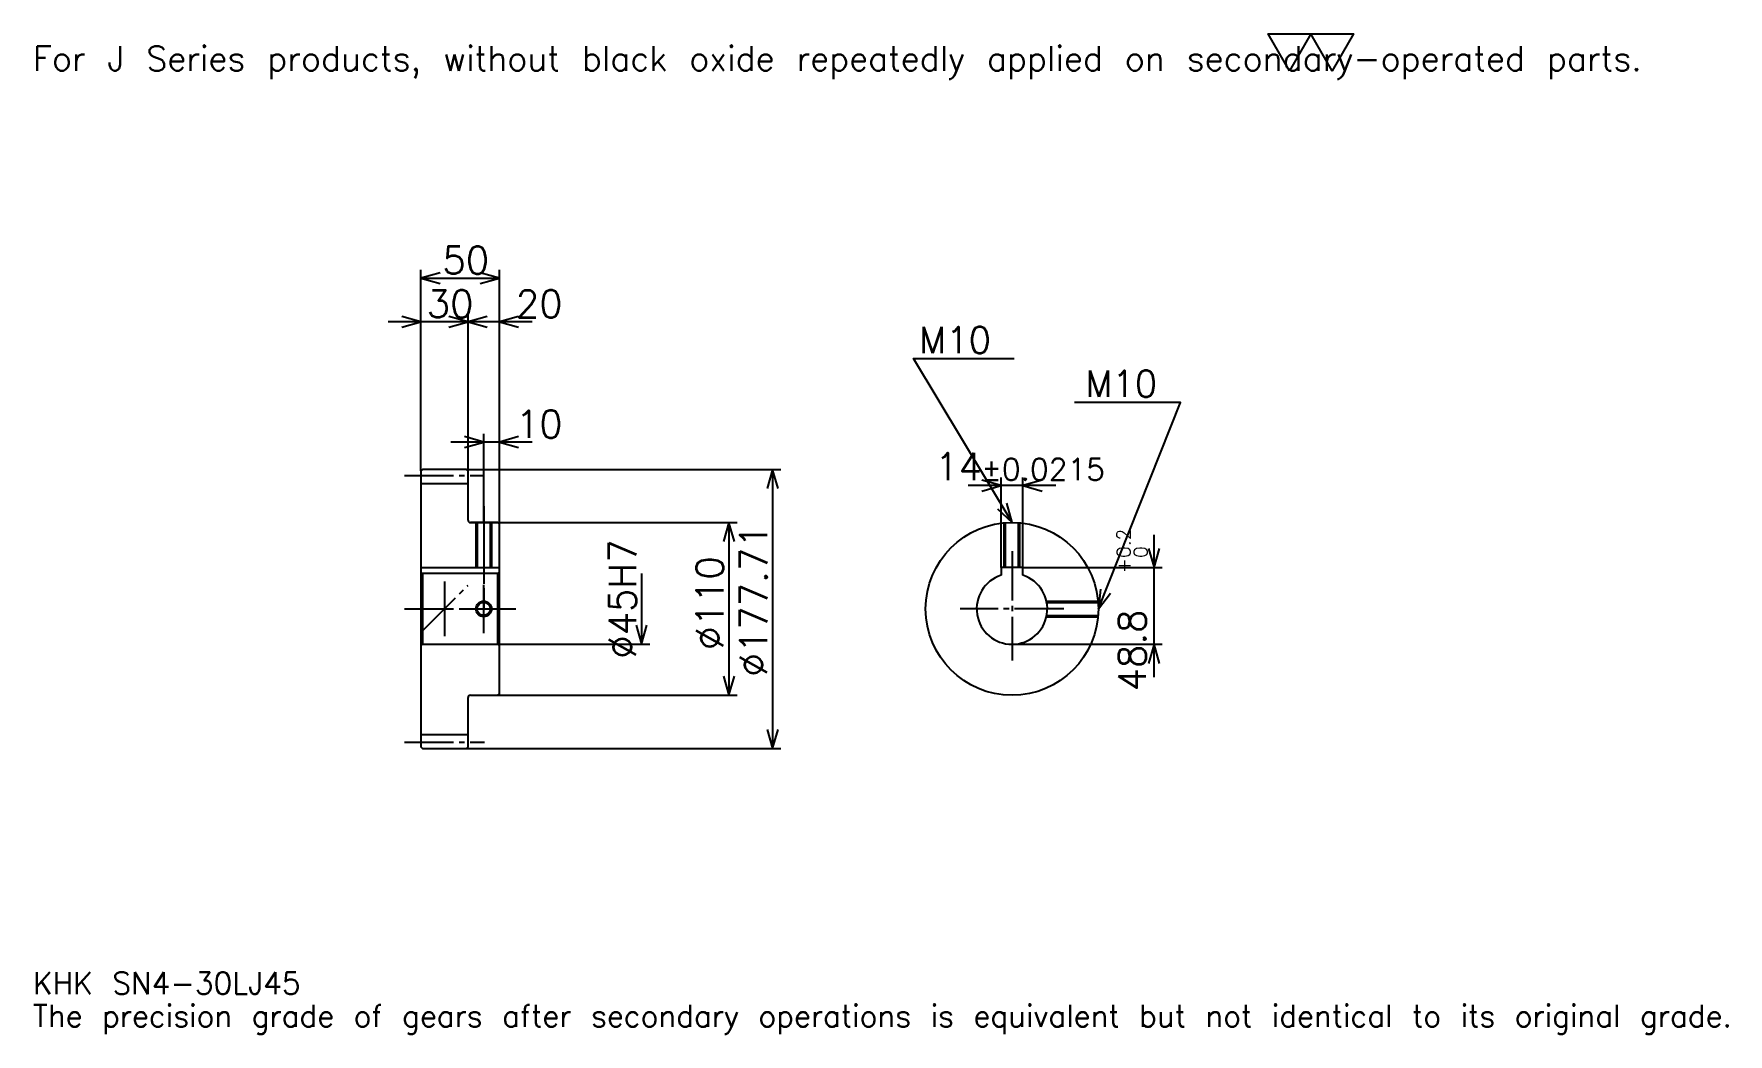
# Model space of a CAD drawing. Extents: x 35 to 1114, y 13 to 650.
import ezdxf

# ---------------------------------------------------------------- set-up
doc = ezdxf.new("R2010")
doc.units = 0
doc.linetypes.add('DASHDOT', pattern=[41.739131, 31.304348, -3.478261, 3.478261, -3.478261])
doc.layers.get('0').update_dxf_attribs({"linetype": 'CONTINUOUS'})
doc.layers.add('DASHDOT', color=6, linetype='DASHDOT')
doc.styles.add('KANJI', font='TXT', dxfattribs={"bigfont": 'BIGFONT'})

msp = doc.modelspace()

# ---------------------------------------------------------------- linework, layer by layer
at = {"color": 5}
for p, q in [((281.739136, 372.331055), (281.739136, 499.287598)), ((331.739136, 372.331055), (331.739136, 499.287598)), ((281.739136, 494.07019), (331.739136, 494.07019)), ((332.608704, 466.24411), (260.869568, 466.24411)), ((352.608704, 466.24411), (290.869568, 466.24411)), ((311.739136, 372.331055), (311.739136, 471.461487)), ((352.608704, 389.722382), (300.869568, 389.722382)), ((321.739136, 372.331055), (321.739136, 394.939758)), ((281.739136, 371.331055), (281.739136, 372.331055)), ((310.739136, 372.331055), (331.739136, 372.331055)), ((311.739136, 371.331055), (311.739136, 372.331055)), ((321.739136, 338.478271), (321.739136, 372.331055)), ((321.739136, 338.478271), (321.739136, 372.331055)), ((331.739136, 372.331055), (510.869568, 372.331055)), ((331.739136, 337.478271), (331.739136, 372.331055)), ((505.652161, 372.331055), (505.652161, 194.625473)), ((651.043457, 309.778259), (651.043457, 367.169556)), ((665.043457, 309.778259), (665.043457, 367.169556)), ((685.913086, 361.952179), (630.17395, 361.952179)), ((313.239136, 338.478271), (331.739136, 338.478271)), ((331.739136, 338.478271), (483.043488, 338.478271)), ((477.826111, 338.478271), (477.826111, 228.478271)), ((748.521729, 240.108704), (748.521729, 330.647827)), ((422.17392, 305.978271), (422.17392, 260.978271)), ((665.043457, 309.778259), (753.739136, 309.778259)), ((331.739136, 260.978271), (427.391296, 260.978271)), ((658.043457, 260.978271), (753.739136, 260.978271)), ((313.239136, 228.478271), (331.739136, 228.478271)), ((331.739136, 228.478271), (483.043488, 228.478271)), ((310.739136, 194.625473), (331.739136, 194.625473)), ((331.739136, 194.625473), (510.869568, 194.625473))]:
    msp.add_line(p, q, dxfattribs=at)
at = {"color": 4}
for p, q in [((281.739136, 363.331055), (311.739136, 363.331055)), ((281.739136, 309.778259), (331.739136, 309.778259)), ((282.739136, 305.978271), (282.739136, 260.978271)), ((330.739136, 305.978271), (331.739136, 306.978271)), ((330.739136, 260.978271), (331.739136, 259.978271)), ((281.739136, 203.625473), (311.739136, 203.625473))]:
    msp.add_line(p, q, dxfattribs=at)
at = {"color": 7}
msp.add_line((296.739136, 300.869568), (296.739136, 266.086975), dxfattribs=at)
msp.add_lwpolyline([(834.782593, 626.086975), (821.217346, 649.600037), (875.478271, 649.600037), (861.913025, 626.086975), (848.347839, 649.600037), (834.782593, 626.086975)], dxfattribs=at)
at = {"color": 5}
for points in [[(293.913055, 497.548462), (281.739136, 494.07019), (293.913055, 490.591919)], [(319.565216, 490.591919), (331.739136, 494.07019), (319.565216, 497.548462)], [(269.565216, 462.765869), (281.739136, 466.24411), (269.565216, 469.722351)], [(299.565216, 462.765869), (311.739136, 466.24411), (299.565216, 469.722351)], [(323.913055, 469.722351), (311.739136, 466.24411), (323.913055, 462.765869)], [(343.913055, 469.722351), (331.739136, 466.24411), (343.913055, 462.765869)], [(658.043457, 338.478271), (595.434814, 442.826111), (659.434814, 442.826111)], [(713.043457, 283.478271), (765.217407, 415), (697.739136, 415)], [(309.565216, 386.24411), (321.739136, 389.722382), (309.565216, 393.200623)], [(343.913055, 393.200623), (331.739136, 389.722382), (343.913055, 386.24411)], [(509.130432, 360.157166), (505.652161, 372.331055), (502.17392, 360.157166)], [(638.869568, 358.473907), (651.043457, 361.952179), (638.869568, 365.43045)], [(677.217407, 365.43045), (665.043457, 361.952179), (677.217407, 358.473907)], [(648.797485, 347.127777), (658.043457, 338.478271), (654.762634, 350.706848)], [(481.304352, 326.304352), (477.826111, 338.478271), (474.347839, 326.304352)], [(745.043457, 321.952179), (748.521729, 309.778259), (752, 321.952179)], [(714.299316, 296.076904), (713.043457, 283.478271), (720.765625, 293.511749)], [(418.695679, 273.152191), (422.17392, 260.978271), (425.652161, 273.152191)], [(752, 248.804352), (748.521729, 260.978271), (745.043457, 248.804352)], [(474.347839, 240.652191), (477.826111, 228.478271), (481.304352, 240.652191)], [(502.17392, 206.799377), (505.652161, 194.625473), (509.130432, 206.799377)]]:
    msp.add_lwpolyline(points, dxfattribs=at)
at = {"color": 4}
for points in [[(311.739136, 339.978271), (311.739136, 371.331055), (310.739136, 372.331055), (282.739136, 372.331055), (281.739136, 371.331055), (281.739136, 259.978271)], [(313.239136, 228.478271), (330.739136, 228.478271), (331.739136, 229.478271), (331.739136, 337.478271), (330.739136, 338.478271), (313.239136, 338.478271)], [(316.739136, 338.478271), (316.739136, 309.778259)], [(317.549133, 338.478271), (317.549133, 309.778259)], [(325.929138, 338.478271), (325.929138, 309.778259)], [(326.739136, 338.478271), (326.739136, 309.778259)], [(653.043457, 309.778259), (653.043457, 338.250519)], [(653.853516, 309.778259), (653.853516, 338.318451)], [(662.233521, 309.778259), (662.233521, 338.318451)], [(663.043457, 309.778259), (663.043457, 338.250519)], [(281.739136, 259.978271), (282.739136, 260.978271), (330.739136, 260.978271), (330.739136, 305.978271), (282.739136, 305.978271), (281.739136, 306.978271)], [(665.043457, 304.861664), (665.043457, 309.778259), (651.043457, 309.778259), (651.043457, 304.861664)], [(679.980896, 288.478271), (712.815735, 288.478271)], [(680.149902, 287.668274), (712.883667, 287.668274)], [(679.980896, 278.478271), (712.815735, 278.478271)], [(680.149902, 279.288269), (712.883667, 279.288269)], [(281.739136, 259.978271), (281.739136, 195.625473), (282.739136, 194.625473), (310.739136, 194.625473), (311.739136, 195.625473), (311.739136, 226.978271)]]:
    msp.add_lwpolyline(points, dxfattribs=at)
for centre, radius in [((658.043457, 283.478271), 55), ((321.739136, 283.478271), 4.19)]:
    msp.add_circle(centre, radius, dxfattribs=at)
at = {"color": 7}
msp.add_circle((321.739136, 283.478271), 5, dxfattribs=at)
at = {"color": 4}
for centre, radius, start, end in [((313.239136, 339.978271), 1.5, 180, 270), ((658.043457, 283.478271), 22.5, 108.12620381, 71.87379619), ((313.239136, 226.978271), 1.5, 90, 180)]:
    msp.add_arc(centre, radius, start, end, dxfattribs=at)
at = {"layer": 'DASHDOT', "color": 7}
for p, q in [((271.304352, 368.331055), (322.17392, 368.331055)), ((321.739136, 338.478271), (321.739136, 283.478271)), ((658.043457, 320.213043), (658.043457, 250.543488)), ((281.739136, 268.478271), (311.739136, 298.478271)), ((271.304352, 283.478271), (342.17392, 283.478271)), ((690.978271, 283.478271), (625.108704, 283.478271)), ((271.304352, 198.625473), (322.17392, 198.625473))]:
    msp.add_line(p, q, dxfattribs=at)
for points in [[(321.739136, 348.913055), (321.739136, 299.343475)], [(321.739136, 268.043488), (321.739136, 298.913055)], [(306.304352, 283.478271), (337.17392, 283.478271)]]:
    msp.add_lwpolyline(points, dxfattribs=at)

# ---------------------------------------------------------------- texts
at = {"color": 7, "style": 'KANJI'}
for s, height, p in [('For J Series products, without black oxide repeatedly applied on secondary-operated parts.', 15.652174, (34.782608, 626.086975)), ('50', 17.391304, (295.434784, 496.852783)), ('30', 17.391304, (285.434784, 469.026733)), ('20', 17.391304, (342.17392, 469.026733)), ('M10', 16.695653, (598.913086, 446.304352)), ('M10', 16.695653, (704.695679, 418.478271)), ('10', 17.391304, (342.17392, 392.504974)), ('14', 17.391304, (609.100952, 365.43045)), ('%%p0.0215', 13.913043, (638.490112, 365.43045)), ('KHK SN4-30LJ45', 13.913043, (34.782608, 38.260868)), ('The precision grade of gears after secondary operations is equivalent but not identical to its original grade.', 13.913043, (34.782608, 17.391304))]:
    msp.add_text(s, height=height, dxfattribs=at).set_placement(p)
for s, height, p in [('%%c45H7', 17.391304, (418.695679, 251.739136)), ('%%c177.71', 17.391304, (502.17392, 240.434799)), ('0.2', 8.695652, (733.565247, 315.925018)), ('%%c110', 17.391304, (474.347839, 257.391296)), ('+', 8.695652, (733.565247, 306.185883)), ('0', 8.695652, (744.347839, 315.925018)), ('48.8', 17.391304, (743.304382, 230.909424))]:
    msp.add_text(s, height=height, rotation=90, dxfattribs=at).set_placement(p)

doc.saveas('drawing.dxf')
